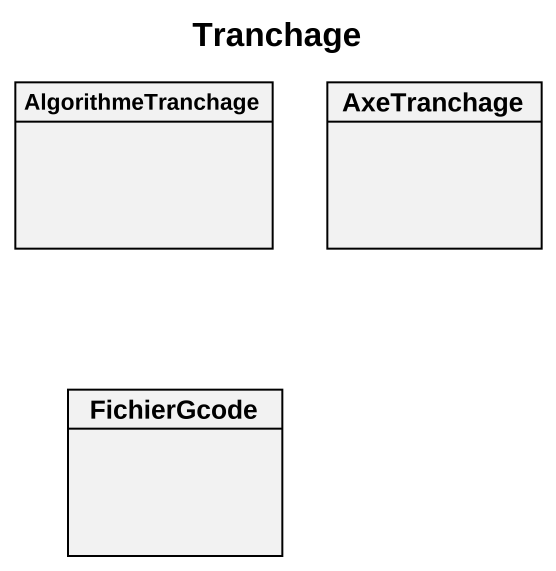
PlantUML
@startuml
title Tranchage
hide circle
hide empty members
class AlgorithmeTranchage
class AxeTranchage
class FichierGcode
@enduml
